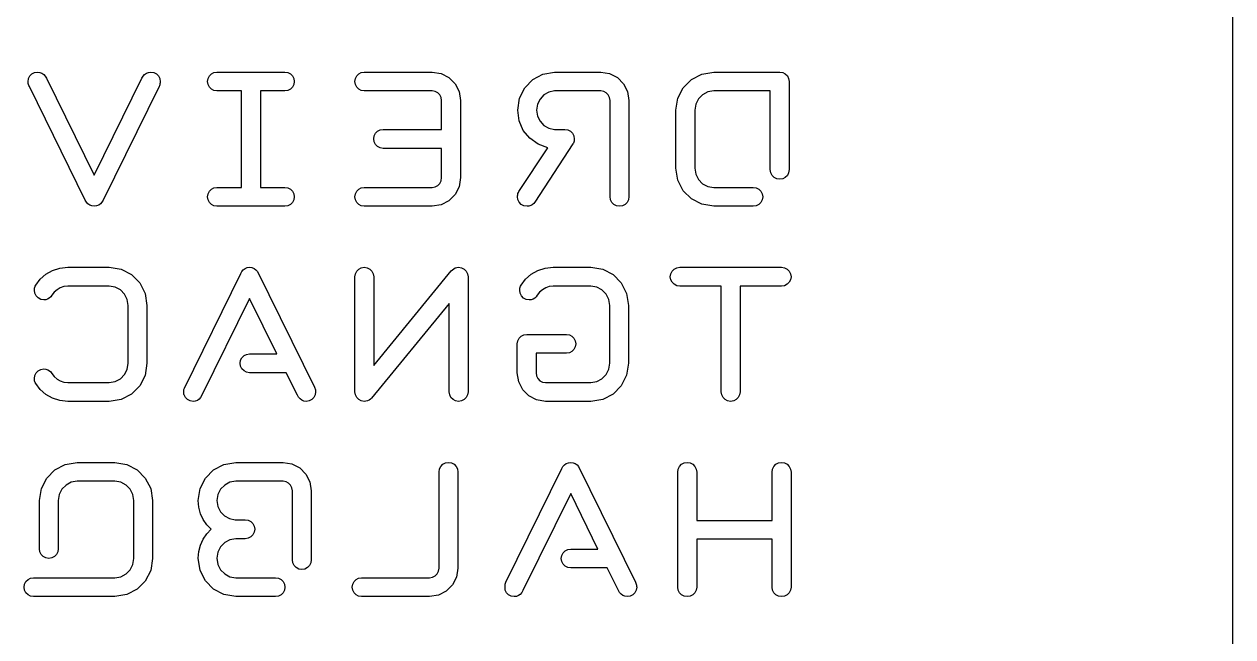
# Model space of a CAD drawing. Header units: metres. Extents: x 0 to 180, y 0 to 190.
# Drawn here: x 96.4 to 180, y 99.4 to 141.8 of the extents above; entities that cross this region are included whole.
import ezdxf

# ---------------------------------------------------------------- set-up
doc = ezdxf.new("R2010")
doc.units = ezdxf.units.M

msp = doc.modelspace()

# ---------------------------------------------------------------- linework, layer by layer
for p, q in [((179.999, 24.9665), (179.999, 174.966)), ((96.662, 138.011), (96.753, 138.194)), ((96.753, 138.194), (96.894, 138.338)), ((96.894, 138.338), (97.074, 138.431)), ((97.074, 138.431), (97.282, 138.463)), ((97.282, 138.463), (97.443, 138.446)), ((97.443, 138.446), (97.584, 138.394)), ((97.584, 138.394), (97.706, 138.308)), ((97.706, 138.308), (97.809, 138.19)), ((97.809, 138.19), (97.895, 138.039)), ((97.895, 138.039), (101.198, 131.33)), ((101.198, 131.33), (104.501, 138.039)), ((104.501, 138.039), (104.584, 138.185)), ((104.584, 138.185), (104.689, 138.302)), ((104.689, 138.302), (104.815, 138.39)), ((104.815, 138.39), (104.957, 138.444)), ((104.957, 138.444), (105.115, 138.463)), ((105.115, 138.463), (105.323, 138.431)), ((105.323, 138.431), (105.503, 138.338)), ((105.503, 138.338), (105.643, 138.194)), ((105.643, 138.194), (105.735, 138.011)), ((109.044, 137.81), (109.077, 138.018)), ((109.077, 138.018), (109.169, 138.198)), ((109.169, 138.198), (109.309, 138.339)), ((109.309, 138.339), (109.489, 138.431)), ((109.489, 138.431), (109.697, 138.463)), ((109.697, 138.463), (114.397, 138.463)), ((114.397, 138.463), (114.606, 138.431)), ((114.606, 138.431), (114.785, 138.339)), ((114.785, 138.339), (114.926, 138.198)), ((114.926, 138.198), (115.017, 138.018)), ((115.017, 138.018), (115.05, 137.81)), ((119.24, 137.81), (119.273, 138.018)), ((119.273, 138.018), (119.365, 138.198)), ((119.365, 138.198), (119.505, 138.339)), ((119.505, 138.339), (119.685, 138.431)), ((119.685, 138.431), (119.893, 138.463)), ((119.893, 138.463), (124.593, 138.463)), ((124.593, 138.463), (125.213, 138.364)), ((125.213, 138.364), (125.751, 138.086)), ((125.751, 138.086), (126.175, 137.659)), ((131.556, 137.941), (132.258, 138.319)), ((132.258, 138.319), (133.066, 138.463)), ((133.066, 138.463), (136.252, 138.463)), ((136.252, 138.463), (136.871, 138.364)), ((136.871, 138.364), (137.409, 138.086)), ((137.409, 138.086), (137.833, 137.66)), ((142.532, 137.956), (143.249, 138.33)), ((143.249, 138.33), (144.072, 138.463)), ((144.072, 138.463), (148.641, 138.463)), ((148.641, 138.463), (148.849, 138.431)), ((148.849, 138.431), (149.029, 138.339)), ((149.029, 138.339), (149.17, 138.198)), ((149.17, 138.198), (149.261, 138.018)), ((149.261, 138.018), (149.294, 137.81)), ((96.629, 137.799), (96.662, 138.011)), ((96.632, 137.732), (96.629, 137.799)), ((96.642, 137.671), (96.632, 137.732)), ((96.66, 137.608), (96.642, 137.671)), ((96.686, 137.542), (96.66, 137.608)), ((96.72, 137.468), (96.686, 137.542)), ((100.585, 129.607), (96.72, 137.468)), ((105.689, 137.468), (101.812, 129.607)), ((105.713, 137.522), (105.689, 137.468)), ((105.734, 137.586), (105.713, 137.522)), ((105.752, 137.655), (105.734, 137.586)), ((105.735, 138.011), (105.768, 137.799)), ((105.764, 137.727), (105.752, 137.655)), ((105.768, 137.799), (105.764, 137.727)), ((109.077, 137.602), (109.044, 137.81)), ((109.169, 137.422), (109.077, 137.602)), ((109.309, 137.282), (109.169, 137.422)), ((109.489, 137.19), (109.309, 137.282)), ((109.697, 137.157), (109.489, 137.19)), ((114.606, 137.19), (114.397, 137.157)), ((114.785, 137.282), (114.606, 137.19)), ((114.926, 137.422), (114.785, 137.282)), ((115.017, 137.602), (114.926, 137.422)), ((115.05, 137.81), (115.017, 137.602)), ((119.273, 137.602), (119.24, 137.81)), ((119.365, 137.422), (119.273, 137.602)), ((119.505, 137.282), (119.365, 137.422)), ((119.685, 137.19), (119.505, 137.282)), ((119.893, 137.157), (119.685, 137.19)), ((126.175, 137.659), (126.452, 137.118)), ((130.638, 136.656), (131.002, 137.373)), ((131.002, 137.373), (131.556, 137.941)), ((137.833, 137.66), (138.11, 137.119)), ((141.594, 136.66), (141.966, 137.385)), ((141.966, 137.385), (142.532, 137.956)), ((149.294, 137.81), (149.294, 131.715)), ((111.394, 137.157), (109.697, 137.157)), ((111.394, 130.489), (111.394, 137.157)), ((114.397, 137.157), (112.7, 137.157)), ((112.7, 137.157), (112.7, 130.489)), ((124.593, 137.157), (119.893, 137.157)), ((124.801, 137.124), (124.593, 137.157)), ((124.981, 137.031), (124.801, 137.124)), ((125.122, 136.887), (124.981, 137.031)), ((125.213, 136.704), (125.122, 136.887)), ((125.246, 136.491), (125.213, 136.704)), ((125.246, 134.495), (125.246, 136.491)), ((126.452, 137.118), (126.552, 136.491)), ((126.552, 136.491), (126.552, 131.163)), ((130.507, 135.828), (130.638, 136.656)), ((132.055, 136.6), (131.877, 136.241)), ((132.326, 136.885), (132.055, 136.6)), ((132.67, 137.078), (132.326, 136.885)), ((133.066, 137.157), (132.67, 137.078)), ((136.252, 137.157), (133.066, 137.157)), ((136.46, 137.124), (136.252, 137.157)), ((136.639, 137.032), (136.46, 137.124)), ((136.78, 136.888), (136.639, 137.032)), ((136.871, 136.705), (136.78, 136.888)), ((136.904, 136.493), (136.871, 136.705)), ((136.904, 129.847), (136.904, 136.493)), ((138.11, 137.119), (138.21, 136.493)), ((138.21, 136.493), (138.21, 129.847)), ((141.46, 135.824), (141.594, 136.66)), ((143.019, 136.61), (142.833, 136.244)), ((143.302, 136.899), (143.019, 136.61)), ((143.66, 137.089), (143.302, 136.899)), ((144.072, 137.157), (143.66, 137.089)), ((147.988, 137.157), (144.072, 137.157)), ((147.988, 131.715), (147.988, 137.157)), ((130.61, 135.092), (130.507, 135.828)), ((131.877, 136.241), (131.813, 135.828)), ((131.813, 135.828), (131.877, 135.417)), ((141.46, 131.823), (141.46, 135.824)), ((142.833, 136.244), (142.766, 135.824)), ((142.766, 135.824), (142.766, 131.823)), ((130.899, 134.434), (130.61, 135.092)), ((131.877, 135.417), (132.055, 135.059)), ((132.055, 135.059), (132.326, 134.771)), ((132.326, 134.771), (132.67, 134.579)), ((120.546, 133.842), (120.579, 134.05)), ((120.579, 133.634), (120.546, 133.842)), ((120.579, 134.05), (120.67, 134.23)), ((120.67, 134.23), (120.811, 134.371)), ((120.811, 134.371), (120.991, 134.463)), ((120.991, 134.463), (121.199, 134.495)), ((121.199, 134.495), (125.246, 134.495)), ((131.345, 133.882), (130.899, 134.434)), ((131.916, 133.468), (131.345, 133.882)), ((132.67, 134.579), (133.066, 134.499)), ((133.066, 134.499), (133.771, 134.499)), ((133.771, 134.499), (133.979, 134.466)), ((133.979, 134.466), (134.159, 134.373)), ((134.159, 134.373), (134.3, 134.229)), ((134.3, 134.229), (134.391, 134.047)), ((134.391, 134.047), (134.424, 133.834)), ((134.424, 133.834), (134.421, 133.756)), ((120.67, 133.454), (120.579, 133.634)), ((120.811, 133.314), (120.67, 133.454)), ((120.991, 133.222), (120.811, 133.314)), ((121.199, 133.189), (120.991, 133.222)), ((125.246, 133.189), (121.199, 133.189)), ((125.246, 131.163), (125.246, 133.189)), ((130.598, 130.193), (132.583, 133.224)), ((134.332, 133.49), (131.695, 129.463)), ((132.583, 133.224), (131.916, 133.468)), ((134.367, 133.548), (134.332, 133.49)), ((134.393, 133.614), (134.367, 133.548)), ((134.411, 133.683), (134.393, 133.614)), ((134.421, 133.756), (134.411, 133.683)), ((141.594, 130.986), (141.46, 131.823)), ((142.766, 131.823), (142.833, 131.402)), ((142.833, 131.402), (143.019, 131.036)), ((148.021, 131.504), (147.988, 131.715)), ((148.112, 131.319), (148.021, 131.504)), ((149.261, 131.504), (149.17, 131.319)), ((149.294, 131.715), (149.261, 131.504)), ((109.489, 130.455), (109.697, 130.489)), ((109.697, 130.489), (111.394, 130.489)), ((112.7, 130.489), (114.397, 130.489)), ((114.397, 130.489), (114.606, 130.455)), ((119.685, 130.455), (119.893, 130.489)), ((119.893, 130.489), (124.593, 130.489)), ((124.593, 130.489), (124.801, 130.522)), ((124.801, 130.522), (124.981, 130.617)), ((124.981, 130.617), (125.122, 130.762)), ((125.122, 130.762), (125.213, 130.949)), ((125.213, 130.949), (125.246, 131.163)), ((126.452, 130.533), (126.175, 129.99)), ((126.552, 131.163), (126.452, 130.533)), ((141.966, 130.261), (141.594, 130.986)), ((143.019, 131.036), (143.302, 130.746)), ((143.302, 130.746), (143.66, 130.558)), ((143.66, 130.558), (144.072, 130.489)), ((144.072, 130.489), (146.813, 130.489)), ((146.813, 130.489), (147.021, 130.455)), ((148.253, 131.176), (148.112, 131.319)), ((148.433, 131.082), (148.253, 131.176)), ((148.641, 131.048), (148.433, 131.082)), ((148.849, 131.082), (148.641, 131.048)), ((149.029, 131.176), (148.849, 131.082)), ((149.17, 131.319), (149.029, 131.176)), ((109.044, 129.836), (109.077, 130.045)), ((109.077, 129.628), (109.044, 129.836)), ((109.077, 130.045), (109.169, 130.224)), ((109.169, 130.224), (109.309, 130.365)), ((109.309, 130.365), (109.489, 130.455)), ((114.606, 130.455), (114.785, 130.365)), ((114.785, 130.365), (114.926, 130.224)), ((114.926, 130.224), (115.017, 130.045)), ((115.017, 130.045), (115.05, 129.836)), ((115.05, 129.836), (115.017, 129.628)), ((119.24, 129.836), (119.273, 130.045)), ((119.273, 129.628), (119.24, 129.836)), ((119.273, 130.045), (119.365, 130.224)), ((119.365, 130.224), (119.505, 130.365)), ((119.505, 130.365), (119.685, 130.455)), ((126.175, 129.99), (125.751, 129.562)), ((130.492, 129.841), (130.496, 129.912)), ((130.524, 129.642), (130.492, 129.841)), ((130.496, 129.912), (130.508, 129.984)), ((130.508, 129.984), (130.529, 130.055)), ((130.529, 130.055), (130.559, 130.125)), ((130.559, 130.125), (130.598, 130.193)), ((136.937, 129.635), (136.904, 129.847)), ((138.21, 129.847), (138.177, 129.635)), ((142.532, 129.691), (141.966, 130.261)), ((143.249, 129.317), (142.532, 129.691)), ((147.021, 130.455), (147.201, 130.365)), ((147.201, 130.365), (147.342, 130.224)), ((147.342, 130.224), (147.433, 130.045)), ((147.433, 130.045), (147.466, 129.836)), ((147.466, 129.836), (147.433, 129.628)), ((100.657, 129.466), (100.585, 129.607)), ((100.761, 129.35), (100.657, 129.466)), ((100.89, 129.26), (100.761, 129.35)), ((101.038, 129.203), (100.89, 129.26)), ((101.198, 129.184), (101.038, 129.203)), ((101.363, 129.203), (101.198, 129.184)), ((101.512, 129.26), (101.363, 129.203)), ((101.639, 129.35), (101.512, 129.26)), ((101.74, 129.466), (101.639, 129.35)), ((101.812, 129.607), (101.74, 129.466)), ((109.169, 129.449), (109.077, 129.628)), ((109.309, 129.309), (109.169, 129.449)), ((109.489, 129.216), (109.309, 129.309)), ((109.697, 129.184), (109.489, 129.216)), ((114.397, 129.184), (109.697, 129.184)), ((114.606, 129.216), (114.397, 129.184)), ((114.785, 129.309), (114.606, 129.216)), ((114.926, 129.449), (114.785, 129.309)), ((115.017, 129.628), (114.926, 129.449)), ((119.365, 129.449), (119.273, 129.628)), ((119.505, 129.309), (119.365, 129.449)), ((119.685, 129.216), (119.505, 129.309)), ((119.893, 129.184), (119.685, 129.216)), ((124.593, 129.184), (119.893, 129.184)), ((125.213, 129.283), (124.593, 129.184)), ((125.751, 129.562), (125.213, 129.283)), ((130.615, 129.462), (130.524, 129.642)), ((130.757, 129.316), (130.615, 129.462)), ((130.942, 129.219), (130.757, 129.316)), ((131.16, 129.184), (130.942, 129.219)), ((131.29, 129.197), (131.16, 129.184)), ((131.411, 129.232), (131.29, 129.197)), ((131.52, 129.289), (131.411, 129.232)), ((131.616, 129.367), (131.52, 129.289)), ((131.695, 129.463), (131.616, 129.367)), ((137.029, 129.453), (136.937, 129.635)), ((137.169, 129.311), (137.029, 129.453)), ((137.349, 129.217), (137.169, 129.311)), ((137.557, 129.184), (137.349, 129.217)), ((137.765, 129.217), (137.557, 129.184)), ((137.945, 129.311), (137.765, 129.217)), ((138.086, 129.453), (137.945, 129.311)), ((138.177, 129.635), (138.086, 129.453)), ((144.072, 129.184), (143.249, 129.317)), ((146.813, 129.184), (144.072, 129.184)), ((147.021, 129.216), (146.813, 129.184)), ((147.201, 129.309), (147.021, 129.216)), ((147.342, 129.449), (147.201, 129.309)), ((147.433, 129.628), (147.342, 129.449)), ((97.859, 124.48), (98.315, 124.742)), ((98.315, 124.742), (98.822, 124.907)), ((98.822, 124.907), (99.37, 124.964)), ((99.37, 124.964), (102.243, 124.964)), ((102.243, 124.964), (103.066, 124.829)), ((103.066, 124.829), (103.782, 124.456)), ((111.342, 124.537), (111.415, 124.679)), ((111.415, 124.679), (111.519, 124.797)), ((111.519, 124.797), (111.648, 124.886)), ((111.648, 124.886), (111.796, 124.943)), ((111.796, 124.943), (111.956, 124.964)), ((111.956, 124.964), (112.121, 124.943)), ((112.121, 124.943), (112.27, 124.886)), ((112.27, 124.886), (112.397, 124.797)), ((112.397, 124.797), (112.498, 124.679)), ((112.498, 124.679), (116.447, 116.674)), ((119.273, 124.511), (119.365, 124.694)), ((119.365, 124.694), (119.505, 124.838)), ((119.505, 124.838), (119.685, 124.93)), ((119.685, 124.93), (119.893, 124.964)), ((119.893, 124.964), (120.101, 124.93)), ((120.101, 124.93), (120.281, 124.838)), ((120.281, 124.838), (120.422, 124.694)), ((120.422, 124.694), (120.513, 124.511)), ((120.546, 118.175), (125.912, 124.711)), ((125.912, 124.711), (125.99, 124.794)), ((125.99, 124.794), (126.082, 124.863)), ((126.082, 124.863), (126.185, 124.916)), ((126.185, 124.916), (126.299, 124.951)), ((126.299, 124.951), (126.421, 124.964)), ((126.421, 124.964), (126.629, 124.93)), ((126.629, 124.93), (126.809, 124.838)), ((126.809, 124.838), (126.95, 124.694)), ((126.95, 124.694), (127.041, 124.511)), ((131.45, 124.48), (131.906, 124.742)), ((131.906, 124.742), (132.414, 124.907)), ((132.414, 124.907), (132.962, 124.964)), ((132.962, 124.964), (135.573, 124.964)), ((135.573, 124.964), (136.396, 124.829)), ((136.396, 124.829), (137.112, 124.455)), ((141.102, 124.519), (141.193, 124.699)), ((141.193, 124.699), (141.334, 124.839)), ((141.334, 124.839), (141.514, 124.93)), ((141.514, 124.93), (141.722, 124.964)), ((141.722, 124.964), (148.772, 124.964)), ((148.772, 124.964), (148.98, 124.93)), ((148.98, 124.93), (149.159, 124.839)), ((149.159, 124.839), (149.3, 124.699)), ((149.3, 124.699), (149.391, 124.519)), ((97.151, 123.722), (97.467, 124.137)), ((97.467, 124.137), (97.859, 124.48)), ((103.782, 124.456), (104.348, 123.885)), ((104.348, 123.885), (104.72, 123.16)), ((107.448, 116.611), (111.342, 124.537)), ((119.24, 124.299), (119.273, 124.511)), ((119.24, 116.345), (119.24, 124.299)), ((120.513, 124.511), (120.546, 124.299)), ((120.546, 124.299), (120.546, 118.175)), ((127.041, 124.511), (127.074, 124.299)), ((127.074, 124.299), (127.074, 116.345)), ((130.742, 123.722), (131.058, 124.137)), ((131.058, 124.137), (131.45, 124.48)), ((137.112, 124.455), (137.678, 123.885)), ((137.678, 123.885), (138.05, 123.159)), ((141.069, 124.311), (141.102, 124.519)), ((141.102, 124.103), (141.069, 124.311)), ((141.193, 123.922), (141.102, 124.103)), ((141.334, 123.783), (141.193, 123.922)), ((149.3, 123.922), (149.159, 123.783)), ((149.391, 124.103), (149.3, 123.922)), ((149.391, 124.519), (149.424, 124.311)), ((149.424, 124.311), (149.391, 124.103)), ((97.06, 123.378), (97.063, 123.45)), ((97.093, 123.164), (97.06, 123.378)), ((97.063, 123.45), (97.073, 123.52)), ((97.073, 123.52), (97.091, 123.59)), ((97.091, 123.59), (97.117, 123.659)), ((97.184, 122.981), (97.093, 123.164)), ((97.117, 123.659), (97.151, 123.722)), ((97.325, 122.838), (97.184, 122.981)), ((98.274, 123.031), (98.189, 122.91)), ((98.434, 123.24), (98.274, 123.031)), ((98.63, 123.413), (98.434, 123.24)), ((98.855, 123.545), (98.63, 123.413)), ((99.103, 123.629), (98.855, 123.545)), ((99.37, 123.658), (99.103, 123.629)), ((102.243, 123.658), (99.37, 123.658)), ((102.654, 123.589), (102.243, 123.658)), ((103.013, 123.399), (102.654, 123.589)), ((103.295, 123.11), (103.013, 123.399)), ((103.481, 122.744), (103.295, 123.11)), ((104.72, 123.16), (104.854, 122.324)), ((130.651, 123.377), (130.655, 123.45)), ((130.684, 123.163), (130.651, 123.377)), ((130.655, 123.45), (130.668, 123.52)), ((130.668, 123.52), (130.688, 123.59)), ((130.775, 122.98), (130.684, 123.163)), ((130.688, 123.59), (130.713, 123.659)), ((130.713, 123.659), (130.742, 123.722)), ((130.916, 122.837), (130.775, 122.98)), ((131.865, 123.03), (131.79, 122.92)), ((132.025, 123.239), (131.865, 123.03)), ((132.221, 123.412), (132.025, 123.239)), ((132.446, 123.545), (132.221, 123.412)), ((132.695, 123.629), (132.446, 123.545)), ((132.962, 123.658), (132.695, 123.629)), ((135.573, 123.658), (132.962, 123.658)), ((135.984, 123.589), (135.573, 123.658)), ((136.343, 123.399), (135.984, 123.589)), ((136.625, 123.109), (136.343, 123.399)), ((136.811, 122.742), (136.625, 123.109)), ((138.05, 123.159), (138.184, 122.322)), ((141.514, 123.69), (141.334, 123.783)), ((141.722, 123.658), (141.514, 123.69)), ((144.594, 123.658), (141.722, 123.658)), ((144.594, 116.347), (144.594, 123.658)), ((148.772, 123.658), (145.899, 123.658)), ((145.899, 123.658), (145.899, 116.347)), ((148.98, 123.69), (148.772, 123.658)), ((149.159, 123.783), (148.98, 123.69)), ((97.504, 122.744), (97.325, 122.838)), ((97.712, 122.711), (97.504, 122.744)), ((97.853, 122.722), (97.712, 122.711)), ((97.979, 122.758), (97.853, 122.722)), ((98.091, 122.82), (97.979, 122.758)), ((98.189, 122.91), (98.091, 122.82)), ((103.548, 122.324), (103.481, 122.744)), ((103.548, 118.323), (103.548, 122.324)), ((104.854, 122.324), (104.854, 118.323)), ((111.956, 122.806), (108.653, 116.106)), ((113.836, 118.972), (111.956, 122.806)), ((125.768, 122.457), (120.389, 115.909)), ((125.768, 116.345), (125.768, 122.457)), ((131.095, 122.742), (130.916, 122.837)), ((131.303, 122.708), (131.095, 122.742)), ((131.447, 122.722), (131.303, 122.708)), ((131.578, 122.763), (131.447, 122.722)), ((131.694, 122.829), (131.578, 122.763)), ((131.79, 122.92), (131.694, 122.829)), ((136.878, 122.322), (136.811, 122.742)), ((136.878, 118.337), (136.878, 122.322)), ((138.184, 122.322), (138.184, 118.337)), ((130.481, 119.663), (130.514, 119.872)), ((130.481, 117.662), (130.481, 119.663)), ((130.514, 119.872), (130.605, 120.051)), ((130.605, 120.051), (130.746, 120.192)), ((130.746, 120.192), (130.926, 120.284)), ((130.926, 120.284), (131.134, 120.316)), ((131.134, 120.316), (133.875, 120.316)), ((133.875, 120.316), (134.083, 120.284)), ((134.083, 120.284), (134.263, 120.192)), ((134.263, 120.192), (134.404, 120.051)), ((134.404, 120.051), (134.495, 119.872)), ((134.495, 119.872), (134.528, 119.663)), ((134.528, 119.663), (134.495, 119.455)), ((111.428, 118.707), (111.568, 118.849)), ((111.568, 118.849), (111.748, 118.939)), ((111.748, 118.939), (111.956, 118.972)), ((111.956, 118.972), (113.836, 118.972)), ((133.875, 119.011), (131.787, 119.011)), ((131.787, 119.011), (131.787, 117.662)), ((134.083, 119.045), (133.875, 119.011)), ((134.263, 119.136), (134.083, 119.045)), ((134.404, 119.276), (134.263, 119.136)), ((134.495, 119.455), (134.404, 119.276)), ((103.481, 117.902), (103.548, 118.323)), ((104.854, 118.323), (104.72, 117.486)), ((111.303, 118.319), (111.336, 118.528)), ((111.336, 118.111), (111.303, 118.319)), ((111.336, 118.528), (111.428, 118.707)), ((111.428, 117.933), (111.336, 118.111)), ((136.811, 117.912), (136.878, 118.337)), ((138.184, 118.337), (138.05, 117.493)), ((97.06, 117.269), (97.093, 117.481)), ((97.065, 117.19), (97.06, 117.269)), ((97.077, 117.117), (97.065, 117.19)), ((97.097, 117.047), (97.077, 117.117)), ((97.093, 117.481), (97.184, 117.665)), ((97.184, 117.665), (97.325, 117.809)), ((97.325, 117.809), (97.504, 117.902)), ((97.504, 117.902), (97.712, 117.936)), ((97.712, 117.936), (97.856, 117.921)), ((97.856, 117.921), (97.987, 117.877)), ((97.987, 117.877), (98.102, 117.81)), ((98.102, 117.81), (98.199, 117.72)), ((98.199, 117.72), (98.274, 117.616)), ((98.274, 117.616), (98.434, 117.407)), ((98.434, 117.407), (98.63, 117.233)), ((98.63, 117.233), (98.855, 117.102)), ((98.855, 117.102), (99.103, 117.019)), ((102.654, 117.058), (103.013, 117.246)), ((103.013, 117.246), (103.295, 117.536)), ((103.295, 117.536), (103.481, 117.902)), ((104.72, 117.486), (104.348, 116.761)), ((111.568, 117.792), (111.428, 117.933)), ((111.748, 117.701), (111.568, 117.792)), ((111.956, 117.667), (111.748, 117.701)), ((114.489, 117.667), (111.956, 117.667)), ((115.259, 116.106), (114.489, 117.667)), ((130.581, 117.033), (130.481, 117.662)), ((131.787, 117.662), (131.82, 117.448)), ((131.82, 117.448), (131.911, 117.262)), ((131.911, 117.262), (132.052, 117.117)), ((132.052, 117.117), (132.231, 117.022)), ((135.984, 117.058), (136.343, 117.249)), ((136.343, 117.249), (136.625, 117.542)), ((136.625, 117.542), (136.811, 117.912)), ((138.05, 117.493), (137.678, 116.764)), ((97.122, 116.982), (97.097, 117.047)), ((97.151, 116.923), (97.122, 116.982)), ((97.467, 116.509), (97.151, 116.923)), ((97.859, 116.165), (97.467, 116.509)), ((99.103, 117.019), (99.37, 116.989)), ((99.37, 116.989), (102.243, 116.989)), ((102.243, 116.989), (102.654, 117.058)), ((104.348, 116.761), (103.782, 116.191)), ((107.415, 116.52), (107.423, 116.548)), ((107.415, 116.161), (107.415, 116.52)), ((107.423, 116.548), (107.448, 116.611)), ((116.447, 116.674), (116.475, 116.611)), ((116.475, 116.611), (116.497, 116.548)), ((116.525, 116.344), (116.492, 116.133)), ((116.497, 116.548), (116.513, 116.482)), ((116.513, 116.482), (116.522, 116.414)), ((116.522, 116.414), (116.525, 116.344)), ((119.273, 116.134), (119.24, 116.345)), ((125.801, 116.134), (125.768, 116.345)), ((127.074, 116.345), (127.041, 116.134)), ((130.858, 116.489), (130.581, 117.033)), ((131.282, 116.062), (130.858, 116.489)), ((132.231, 117.022), (132.439, 116.989)), ((132.439, 116.989), (135.573, 116.989)), ((135.573, 116.989), (135.984, 117.058)), ((137.678, 116.764), (137.112, 116.191)), ((144.627, 116.135), (144.594, 116.347)), ((145.899, 116.347), (145.866, 116.135)), ((98.315, 115.906), (97.859, 116.165)), ((98.822, 115.742), (98.315, 115.906)), ((99.37, 115.684), (98.822, 115.742)), ((102.243, 115.684), (99.37, 115.684)), ((103.066, 115.817), (102.243, 115.684)), ((103.782, 116.191), (103.066, 115.817)), ((107.419, 116.133), (107.415, 116.161)), ((107.511, 115.951), (107.419, 116.133)), ((107.651, 115.81), (107.511, 115.951)), ((107.831, 115.716), (107.651, 115.81)), ((108.039, 115.684), (107.831, 115.716)), ((108.2, 115.701), (108.039, 115.684)), ((108.341, 115.753), (108.2, 115.701)), ((108.463, 115.838), (108.341, 115.753)), ((108.566, 115.956), (108.463, 115.838)), ((108.653, 116.106), (108.566, 115.956)), ((115.341, 115.971), (115.259, 116.106)), ((115.446, 115.855), (115.341, 115.971)), ((115.572, 115.764), (115.446, 115.855)), ((115.714, 115.704), (115.572, 115.764)), ((115.872, 115.684), (115.714, 115.704)), ((116.081, 115.716), (115.872, 115.684)), ((116.26, 115.81), (116.081, 115.716)), ((116.401, 115.951), (116.26, 115.81)), ((116.492, 116.133), (116.401, 115.951)), ((119.365, 115.952), (119.273, 116.134)), ((119.505, 115.81), (119.365, 115.952)), ((119.685, 115.716), (119.505, 115.81)), ((119.893, 115.684), (119.685, 115.716)), ((120.009, 115.693), (119.893, 115.684)), ((120.119, 115.72), (120.009, 115.693)), ((120.22, 115.767), (120.119, 115.72)), ((120.311, 115.829), (120.22, 115.767)), ((120.389, 115.909), (120.311, 115.829)), ((125.892, 115.952), (125.801, 116.134)), ((126.033, 115.81), (125.892, 115.952)), ((126.213, 115.716), (126.033, 115.81)), ((126.421, 115.684), (126.213, 115.716)), ((126.629, 115.716), (126.421, 115.684)), ((126.809, 115.81), (126.629, 115.716)), ((126.95, 115.952), (126.809, 115.81)), ((127.041, 116.134), (126.95, 115.952)), ((131.82, 115.784), (131.282, 116.062)), ((132.439, 115.684), (131.82, 115.784)), ((135.573, 115.684), (132.439, 115.684)), ((136.396, 115.817), (135.573, 115.684)), ((137.112, 116.191), (136.396, 115.817)), ((144.718, 115.953), (144.627, 116.135)), ((144.859, 115.811), (144.718, 115.953)), ((145.039, 115.717), (144.859, 115.811)), ((145.247, 115.684), (145.039, 115.717)), ((145.455, 115.717), (145.247, 115.684)), ((145.634, 115.811), (145.455, 115.717)), ((145.775, 115.953), (145.634, 115.811)), ((145.866, 116.135), (145.775, 115.953)), ((98.484, 110.956), (99.2, 111.329)), ((99.2, 111.329), (100.023, 111.464)), ((100.023, 111.464), (102.634, 111.464)), ((102.634, 111.464), (103.457, 111.329)), ((103.457, 111.329), (104.174, 110.956)), ((109.464, 110.956), (110.18, 111.329)), ((110.18, 111.329), (111.003, 111.464)), ((111.003, 111.464), (114.267, 111.464)), ((114.267, 111.464), (114.886, 111.364)), ((114.886, 111.364), (115.424, 111.086)), ((125.187, 111.193), (125.328, 111.337)), ((125.328, 111.337), (125.508, 111.43)), ((125.508, 111.43), (125.716, 111.464)), ((125.716, 111.464), (125.924, 111.43)), ((125.924, 111.43), (126.104, 111.337)), ((126.104, 111.337), (126.245, 111.193)), ((133.635, 111.179), (133.739, 111.297)), ((133.739, 111.297), (133.868, 111.386)), ((133.868, 111.386), (134.016, 111.443)), ((134.016, 111.443), (134.176, 111.464)), ((134.176, 111.464), (134.341, 111.443)), ((134.341, 111.443), (134.49, 111.386)), ((134.49, 111.386), (134.617, 111.297)), ((134.617, 111.297), (134.718, 111.179)), ((141.715, 111.192), (141.856, 111.337)), ((141.856, 111.337), (142.036, 111.43)), ((142.036, 111.43), (142.244, 111.464)), ((142.244, 111.464), (142.452, 111.43)), ((142.452, 111.43), (142.632, 111.337)), ((142.632, 111.337), (142.772, 111.192)), ((148.243, 111.192), (148.384, 111.337)), ((148.384, 111.337), (148.564, 111.43)), ((148.564, 111.43), (148.772, 111.464)), ((148.772, 111.464), (148.98, 111.43)), ((148.98, 111.43), (149.159, 111.337)), ((149.159, 111.337), (149.3, 111.192)), ((97.918, 110.385), (98.484, 110.956)), ((104.174, 110.956), (104.739, 110.385)), ((108.898, 110.386), (109.464, 110.956)), ((115.424, 111.086), (115.848, 110.66)), ((115.848, 110.66), (116.125, 110.118)), ((125.063, 110.799), (125.096, 111.01)), ((125.063, 104.154), (125.063, 110.799)), ((125.096, 111.01), (125.187, 111.193)), ((126.245, 111.193), (126.336, 111.01)), ((126.336, 111.01), (126.369, 110.799)), ((126.369, 110.799), (126.369, 104.154)), ((129.698, 103.175), (133.562, 111.037)), ((133.562, 111.037), (133.635, 111.179)), ((134.718, 111.179), (138.667, 103.175)), ((141.591, 110.796), (141.624, 111.008)), ((141.591, 102.845), (141.591, 110.796)), ((141.624, 111.008), (141.715, 111.192)), ((142.772, 111.192), (142.864, 111.008)), ((142.864, 111.008), (142.897, 110.796)), ((142.897, 110.796), (142.897, 107.457)), ((148.119, 110.796), (148.152, 111.008)), ((148.119, 107.457), (148.119, 110.796)), ((148.152, 111.008), (148.243, 111.192)), ((149.3, 111.192), (149.391, 111.008)), ((149.391, 111.008), (149.424, 110.796)), ((149.424, 110.796), (149.424, 102.845)), ((97.412, 108.824), (97.546, 109.66)), ((97.546, 109.66), (97.918, 110.385)), ((98.971, 109.61), (98.785, 109.244)), ((99.253, 109.9), (98.971, 109.61)), ((99.612, 110.09), (99.253, 109.9)), ((100.023, 110.158), (99.612, 110.09)), ((102.634, 110.158), (100.023, 110.158)), ((103.046, 110.09), (102.634, 110.158)), ((103.404, 109.9), (103.046, 110.09)), ((103.687, 109.61), (103.404, 109.9)), ((103.873, 109.244), (103.687, 109.61)), ((104.739, 110.385), (105.111, 109.66)), ((105.111, 109.66), (105.245, 108.824)), ((108.392, 108.827), (108.526, 109.662)), ((108.526, 109.662), (108.898, 110.386)), ((109.95, 109.611), (109.764, 109.246)), ((110.233, 109.9), (109.95, 109.611)), ((110.592, 110.09), (110.233, 109.9)), ((111.003, 110.158), (110.592, 110.09)), ((114.267, 110.158), (111.003, 110.158)), ((114.475, 110.124), (114.267, 110.158)), ((114.654, 110.031), (114.475, 110.124)), ((114.795, 109.887), (114.654, 110.031)), ((114.886, 109.704), (114.795, 109.887)), ((114.919, 109.492), (114.886, 109.704)), ((116.125, 110.118), (116.225, 109.492)), ((97.412, 105.49), (97.412, 108.824)), ((98.785, 109.244), (98.718, 108.824)), ((98.718, 108.824), (98.718, 105.49)), ((103.94, 108.824), (103.873, 109.244)), ((103.94, 104.823), (103.94, 108.824)), ((105.245, 108.824), (105.245, 104.823)), ((108.433, 108.359), (108.392, 108.827)), ((109.764, 109.246), (109.697, 108.827)), ((109.697, 108.827), (109.761, 108.415)), ((114.919, 104.731), (114.919, 109.492)), ((116.225, 109.492), (116.225, 104.731)), ((134.176, 109.307), (130.873, 102.607)), ((136.056, 105.473), (134.176, 109.307)), ((108.551, 107.919), (108.433, 108.359)), ((108.738, 107.514), (108.551, 107.919)), ((109.761, 108.415), (109.939, 108.055)), ((109.939, 108.055), (110.21, 107.768)), ((108.988, 107.153), (108.738, 107.514)), ((109.292, 106.843), (108.988, 107.153)), ((110.21, 107.768), (110.554, 107.575)), ((110.554, 107.575), (110.95, 107.496)), ((110.95, 107.496), (111.655, 107.496)), ((111.655, 107.496), (111.863, 107.463)), ((111.863, 107.463), (112.043, 107.371)), ((112.043, 107.371), (112.184, 107.23)), ((112.184, 107.23), (112.275, 107.051)), ((142.897, 107.457), (148.119, 107.457)), ((108.738, 106.158), (108.988, 106.525)), ((108.988, 106.525), (109.292, 106.843)), ((112.043, 106.314), (111.863, 106.222)), ((112.184, 106.455), (112.043, 106.314)), ((112.275, 106.634), (112.184, 106.455)), ((112.275, 107.051), (112.308, 106.843)), ((112.308, 106.843), (112.275, 106.634)), ((97.445, 105.277), (97.412, 105.49)), ((98.718, 105.49), (98.685, 105.277)), ((108.433, 105.307), (108.551, 105.749)), ((108.551, 105.749), (108.738, 106.158)), ((109.95, 105.635), (109.764, 105.265)), ((110.233, 105.928), (109.95, 105.635)), ((110.592, 106.121), (110.233, 105.928)), ((111.003, 106.19), (110.592, 106.121)), ((111.655, 106.19), (111.003, 106.19)), ((111.863, 106.222), (111.655, 106.19)), ((133.788, 105.348), (133.968, 105.44)), ((133.968, 105.44), (134.176, 105.473)), ((134.176, 105.473), (136.056, 105.473)), ((148.119, 106.152), (142.897, 106.152)), ((142.897, 106.152), (142.897, 102.845)), ((148.119, 102.845), (148.119, 106.152)), ((97.537, 105.093), (97.445, 105.277)), ((97.677, 104.95), (97.537, 105.093)), ((97.857, 104.856), (97.677, 104.95)), ((98.065, 104.823), (97.857, 104.856)), ((98.273, 104.856), (98.065, 104.823)), ((98.453, 104.95), (98.273, 104.856)), ((98.593, 105.093), (98.453, 104.95)), ((98.685, 105.277), (98.593, 105.093)), ((103.873, 104.402), (103.94, 104.823)), ((105.245, 104.823), (105.111, 103.986)), ((108.392, 104.839), (108.433, 105.307)), ((108.526, 103.994), (108.392, 104.839)), ((109.764, 105.265), (109.697, 104.839)), ((109.697, 104.839), (109.764, 104.413)), ((114.952, 104.515), (114.919, 104.731)), ((116.225, 104.731), (116.192, 104.515)), ((133.523, 104.82), (133.556, 105.028)), ((133.556, 104.612), (133.523, 104.82)), ((133.556, 105.028), (133.647, 105.208)), ((133.647, 104.433), (133.556, 104.612)), ((133.647, 105.208), (133.788, 105.348)), ((103.046, 103.557), (103.404, 103.747)), ((103.404, 103.747), (103.687, 104.036)), ((103.687, 104.036), (103.873, 104.402)), ((105.111, 103.986), (104.739, 103.261)), ((108.898, 103.265), (108.526, 103.994)), ((109.764, 104.413), (109.95, 104.043)), ((109.95, 104.043), (110.233, 103.75)), ((110.233, 103.75), (110.592, 103.558)), ((115.044, 104.33), (114.952, 104.515)), ((115.184, 104.185), (115.044, 104.33)), ((115.364, 104.09), (115.184, 104.185)), ((115.572, 104.056), (115.364, 104.09)), ((115.78, 104.09), (115.572, 104.056)), ((115.96, 104.185), (115.78, 104.09)), ((116.101, 104.33), (115.96, 104.185)), ((116.192, 104.515), (116.101, 104.33)), ((124.798, 103.615), (124.939, 103.758)), ((124.939, 103.758), (125.03, 103.941)), ((125.03, 103.941), (125.063, 104.154)), ((126.369, 104.154), (126.269, 103.528)), ((133.788, 104.292), (133.647, 104.433)), ((133.968, 104.201), (133.788, 104.292)), ((134.176, 104.168), (133.968, 104.201)), ((136.709, 104.168), (134.176, 104.168)), ((137.479, 102.607), (136.709, 104.168)), ((96.355, 102.836), (96.388, 103.044)), ((96.388, 103.044), (96.479, 103.224)), ((96.479, 103.224), (96.62, 103.364)), ((96.62, 103.364), (96.799, 103.456)), ((96.799, 103.456), (97.007, 103.489)), ((97.007, 103.489), (102.634, 103.489)), ((102.634, 103.489), (103.046, 103.557)), ((104.739, 103.261), (104.174, 102.691)), ((109.464, 102.692), (108.898, 103.265)), ((110.592, 103.558), (111.003, 103.489)), ((111.003, 103.489), (113.744, 103.489)), ((113.744, 103.489), (113.953, 103.456)), ((113.953, 103.456), (114.132, 103.364)), ((114.132, 103.364), (114.273, 103.224)), ((114.273, 103.224), (114.364, 103.044)), ((114.364, 103.044), (114.397, 102.836)), ((119.058, 102.836), (119.091, 103.044)), ((119.091, 103.044), (119.182, 103.224)), ((119.182, 103.224), (119.323, 103.364)), ((119.323, 103.364), (119.502, 103.456)), ((119.502, 103.456), (119.71, 103.489)), ((119.71, 103.489), (124.41, 103.489)), ((124.41, 103.489), (124.618, 103.522)), ((124.618, 103.522), (124.798, 103.615)), ((125.992, 102.987), (125.568, 102.562)), ((126.269, 103.528), (125.992, 102.987)), ((129.634, 103.018), (129.643, 103.048)), ((129.634, 102.666), (129.634, 103.018)), ((129.643, 103.048), (129.668, 103.111)), ((129.668, 103.111), (129.698, 103.175)), ((138.667, 103.175), (138.695, 103.111)), ((138.695, 103.111), (138.717, 103.048)), ((138.717, 103.048), (138.733, 102.982)), ((138.733, 102.982), (138.742, 102.915)), ((138.742, 102.915), (138.745, 102.845)), ((96.388, 102.628), (96.355, 102.836)), ((96.479, 102.449), (96.388, 102.628)), ((96.62, 102.308), (96.479, 102.449)), ((96.799, 102.216), (96.62, 102.308)), ((97.007, 102.184), (96.799, 102.216)), ((102.634, 102.184), (97.007, 102.184)), ((103.457, 102.318), (102.634, 102.184)), ((104.174, 102.691), (103.457, 102.318)), ((110.18, 102.318), (109.464, 102.692)), ((111.003, 102.184), (110.18, 102.318)), ((113.744, 102.184), (111.003, 102.184)), ((113.953, 102.216), (113.744, 102.184)), ((114.132, 102.308), (113.953, 102.216)), ((114.273, 102.449), (114.132, 102.308)), ((114.364, 102.628), (114.273, 102.449)), ((114.397, 102.836), (114.364, 102.628)), ((119.091, 102.628), (119.058, 102.836)), ((119.182, 102.449), (119.091, 102.628)), ((119.323, 102.308), (119.182, 102.449)), ((119.502, 102.216), (119.323, 102.308)), ((119.71, 102.184), (119.502, 102.216)), ((124.41, 102.184), (119.71, 102.184)), ((125.03, 102.283), (124.41, 102.184)), ((125.568, 102.562), (125.03, 102.283)), ((129.639, 102.634), (129.634, 102.666)), ((129.73, 102.452), (129.639, 102.634)), ((129.871, 102.31), (129.73, 102.452)), ((130.051, 102.217), (129.871, 102.31)), ((130.259, 102.184), (130.051, 102.217)), ((130.421, 102.201), (130.259, 102.184)), ((130.561, 102.253), (130.421, 102.201)), ((130.683, 102.338), (130.561, 102.253)), ((130.786, 102.456), (130.683, 102.338)), ((130.873, 102.607), (130.786, 102.456)), ((137.561, 102.471), (137.479, 102.607)), ((137.666, 102.355), (137.561, 102.471)), ((137.792, 102.264), (137.666, 102.355)), ((137.934, 102.205), (137.792, 102.264)), ((138.092, 102.184), (137.934, 102.205)), ((138.3, 102.217), (138.092, 102.184)), ((138.48, 102.31), (138.3, 102.217)), ((138.621, 102.452), (138.48, 102.31)), ((138.712, 102.634), (138.621, 102.452)), ((138.745, 102.845), (138.712, 102.634)), ((141.624, 102.634), (141.591, 102.845)), ((141.715, 102.452), (141.624, 102.634)), ((141.856, 102.31), (141.715, 102.452)), ((142.036, 102.217), (141.856, 102.31)), ((142.244, 102.184), (142.036, 102.217)), ((142.452, 102.217), (142.244, 102.184)), ((142.632, 102.31), (142.452, 102.217)), ((142.772, 102.452), (142.632, 102.31)), ((142.864, 102.634), (142.772, 102.452)), ((142.897, 102.845), (142.864, 102.634)), ((148.152, 102.634), (148.119, 102.845)), ((148.243, 102.452), (148.152, 102.634)), ((148.384, 102.31), (148.243, 102.452)), ((148.564, 102.217), (148.384, 102.31)), ((148.772, 102.184), (148.564, 102.217)), ((148.98, 102.217), (148.772, 102.184)), ((149.159, 102.31), (148.98, 102.217)), ((149.3, 102.452), (149.159, 102.31)), ((149.391, 102.634), (149.3, 102.452)), ((149.424, 102.845), (149.391, 102.634))]:
    msp.add_line(p, q)

doc.saveas('drawing.dxf')
